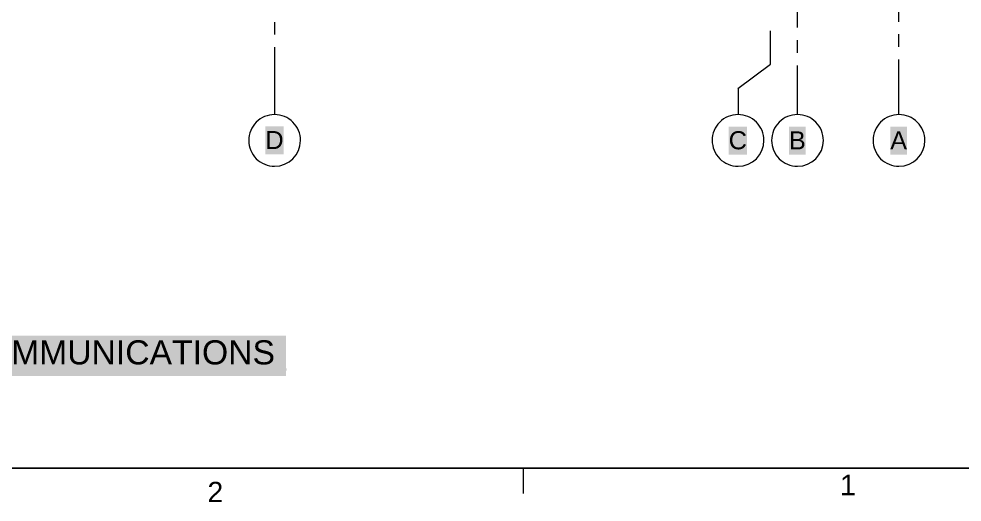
# Model space of a CAD drawing. Header units: millimetres. Extents: x 0.7 to 36.3, y 0.6 to 47.9.
# Drawn here: x 21.13 to 30.45, y 0.67 to 5.45 of the extents above; entities that cross this region are included whole.
import ezdxf

# ---------------------------------------------------------------- set-up
doc = ezdxf.new("R2010")
doc.units = ezdxf.units.MM
doc.header["$LTSCALE"] = 0.007
doc.layers.add('PDF_Geometry', color=7, linetype='Continuous', true_color=0x777777)
doc.layers.add('PDF_Solid Fills', color=7, linetype='Continuous', true_color=0xffffff)
doc.layers.add('PDF_Text', color=7, linetype='Continuous')
doc.styles.add('PDF Arial', font='arial.ttf')
doc.styles.add('PDF GillSansMT', font='arial.ttf')
doc.styles.add('PDF GillSansMTCondensed', font='arial.ttf')

msp = doc.modelspace()

# ---------------------------------------------------------------- linework, layer by layer
at = {"layer": 'PDF_Geometry', "color": 7, "lineweight": 9}
msp.add_lwpolyline([(32.3645, 1.0083), (1.135, 1.0083), (32.3645, 1.0083), (32.3645, 22.9929), (1.135, 22.9929), (32.3645, 22.9929)], close=True, dxfattribs=at)
at = {"layer": 'PDF_Geometry', "lineweight": 9}
for points in [[(29.822, 5.4181), (29.822, 5.9181)], [(28.8237, 5.3617), (28.8237, 5.8617)], [(23.659, 5.4148), (23.659, 5.2898)], [(28.2344, 4.7582), (28.5577, 4.9999), (28.5577, 5.3282)], [(28.8237, 5.1117), (28.8237, 5.2367)], [(29.822, 5.1681), (29.822, 5.2931)], [(29.822, 4.4998), (29.822, 5.0431)], [(28.8237, 4.5), (28.8237, 4.9867)], [(28.2364, 4.7586), (28.2364, 4.5002)]]:
    msp.add_lwpolyline(points, dxfattribs=at)
msp.add_lwpolyline([(23.659, 5.1648), (23.659, 4.4998, 0.416667), (23.404, 4.2448, 0.414218), (23.659, 3.9898, 0.412859), (23.9157, 4.2448, 0.415306), (23.659, 4.4998)], format="xyb", dxfattribs=at)
for points in [[(28.2355, 4.5001, 0.416782), (27.9804, 4.2451, 0.414331), (28.2355, 3.9901, 0.412791), (28.4921, 4.2451, 0.415241)], [(28.8226, 4.4999, 0.416707), (28.5677, 4.2449, 0.414243), (28.8226, 3.9899, 0.412789), (29.0793, 4.2449, 0.415251)], [(29.8244, 4.5002, 0.416711), (29.5693, 4.2452, 0.414283), (29.8244, 3.9901, 0.412927), (30.0811, 4.2452, 0.415352)]]:
    msp.add_lwpolyline(points, format="xyb", close=True, dxfattribs=at)
at = {"layer": 'PDF_Geometry', "color": 7, "lineweight": 9}
msp.add_lwpolyline([(26.1173, 0.7583), (26.1173, 1.0083)], dxfattribs=at)
at = {"layer": 'PDF_Solid Fills', "lineweight": 9, "transparency": 33554559}
for points in [[(23.5674, 4.1065), (23.7474, 4.1065), (23.5674, 4.3848), (23.7474, 4.3848)], [(28.1428, 4.3816), (28.3228, 4.3816), (28.1428, 4.1033), (28.3228, 4.1033)], [(28.7382, 4.3816), (28.9031, 4.3816), (28.7382, 4.1033), (28.9031, 4.1033)], [(29.74, 4.3819), (29.9049, 4.3819), (29.74, 4.1036), (29.9049, 4.1036)]]:
    msp.add_solid(points, dxfattribs=at)
at = {"layer": 'PDF_Solid Fills', "lineweight": 0, "transparency": 33554559}
msp.add_solid([(18.7527, 1.9191), (23.7719, 1.9191), (18.7527, 2.3179), (23.7719, 2.3179)], dxfattribs=at)
at = {"layer": 'PDF_Solid Fills', "color": 7, "lineweight": 35, "transparency": 33554559}
msp.add_solid([(14.9111, 1.9716), (23.7774, 1.9716), (14.9111, 1.9949), (23.7774, 1.9949)], dxfattribs=at)

# ---------------------------------------------------------------- texts
at = {"layer": 'PDF_Text', "color": 8, "true_color": 0x777777, "char_height": 0.1787, "attachment_point": 4, "style": 'PDF Arial'}
for s, insert in [('D', (23.5683, 4.2489)), ('C', (28.1433, 4.2456)), ('B', (28.7383, 4.2456)), ('A', (29.7383, 4.2456))]:
    msp.add_mtext(s, dxfattribs=dict(at, insert=insert))
at = {"layer": 'PDF_Text', "attachment_point": 4}
for s, insert, char_height, style in [('MAIN FLOOR PLAN -POWER & COMMUNICATIONS', (15.6617, 2.1501), 0.238113, 'PDF Arial'), ('1', (29.2417, 0.8414), 0.2043, 'PDF GillSansMTCondensed'), ('2', (22.9967, 0.7725), 0.2005, 'PDF GillSansMT')]:
    msp.add_mtext(s, dxfattribs=dict(at, insert=insert, char_height=char_height, style=style))

doc.saveas('drawing.dxf')
